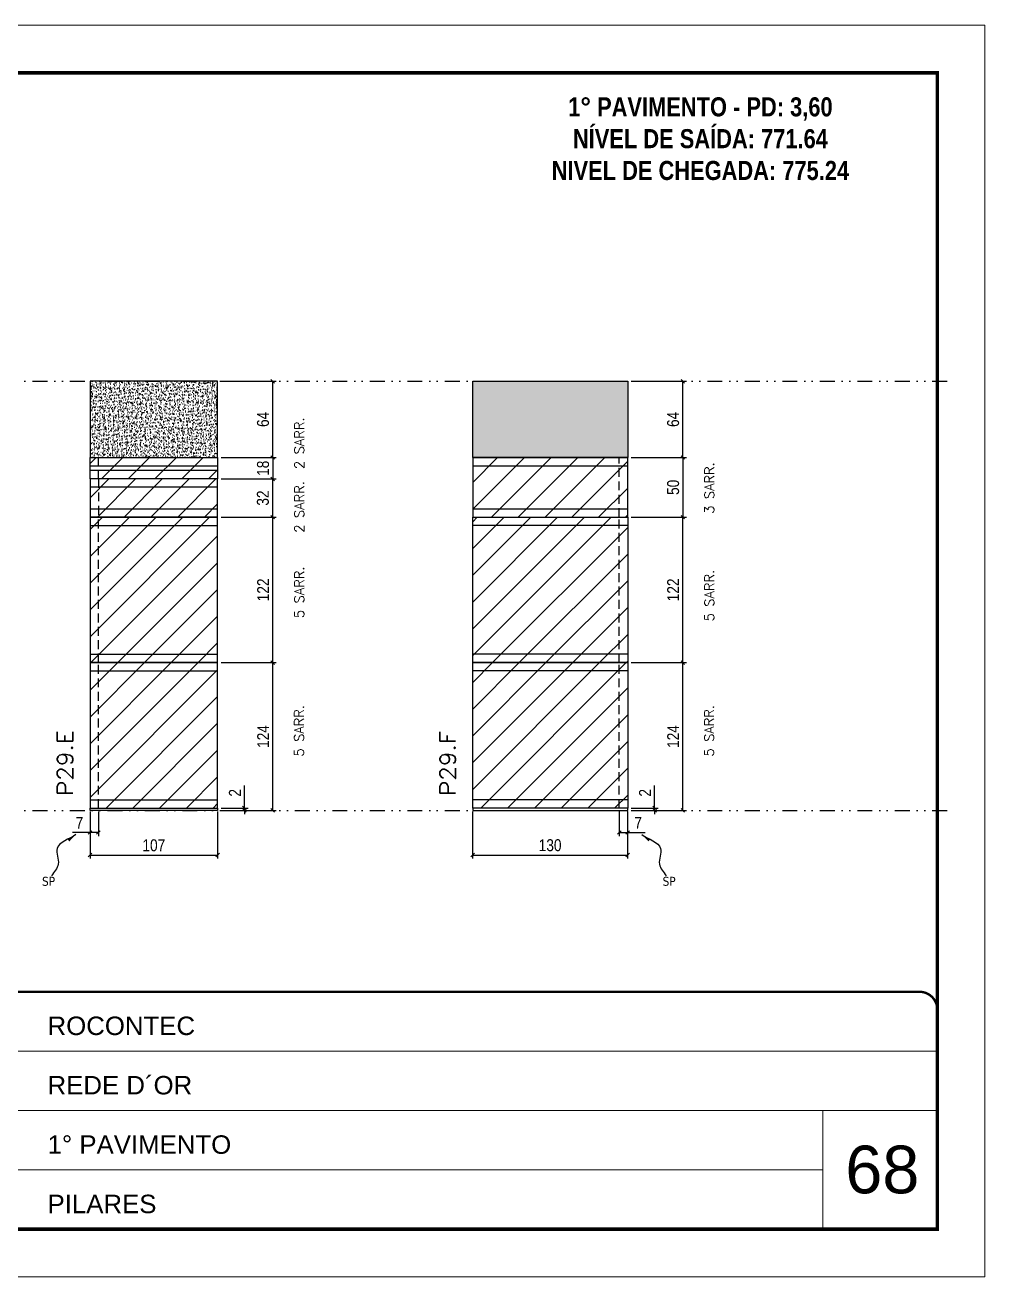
# Model space of a CAD drawing. Extents: x 2949 to 9203, y -16089 to 12527.
# Drawn here: x 8384 to 9189, y -6900 to -5850 of the extents above; entities that cross this region are included whole.
import ezdxf

# ---------------------------------------------------------------- set-up
doc = ezdxf.new("R2010")
doc.units = 0
for name, pattern in [('CONTINUO', [0]), ('DASHED', [0.75, 0.5, -0.25]), ('DIVIDE2', [0.625, 0.25, -0.125, 0, -0.125, 0, -0.125]), ('HIDDEN', [0.375, 0.25, -0.125])]:
    doc.linetypes.add(name, pattern=pattern)
for name, color, linetype, lineweight in [('CARIMBO', 255, 'Continuous', 9), ('Folhas', 255, 'Continuous', 9), ('Hachura', 251, 'Continuous', 9), ('SARRAFO DE PRESSAO', 251, 'DASHED', 9), ('Texto Seção', 7, 'Continuous', 15)]:
    doc.layers.add(name, color=color, linetype=linetype, lineweight=lineweight)
for name, color, linetype in [('COTA', 241, 'Continuous'), ('NOMENCLATURA', 7, 'Continuous'), ('Nível', 160, 'Continuous'), ('Painéis', 200, 'Continuous'), ('SARR_2.2x7', 40, 'Continuous'), ('Sarrafo de Pressão', 42, 'HIDDEN'), ('texto', 7, 'Continuous')]:
    doc.layers.add(name, color=color, linetype=linetype)
doc.styles.add('ARIAL', font='arial.ttf')
doc.styles.add('COTA TECNICA', font='techl___.ttf', dxfattribs={"height": 10})
doc.styles.add('COTA TECNICA-50', font='techl___.ttf', dxfattribs={"height": 10})
doc.styles.add('REGUA-120', font='ROMANS.shx', dxfattribs={"height": 15})
doc.styles.add('ROMANC', font='techb___.ttf', dxfattribs={"height": 2.5})
doc.styles.add('ROMANS', font='romans.shx')
doc.styles.get("Standard").update_dxf_attribs({"font": 'arial.ttf'})
doc.dimstyles.new('COTA PAINEL-50', dxfattribs={"dimtxt": 10, "dimasz": 3, "dimexe": 3, "dimexo": 3, "dimgap": 3, "dimtad": 1, "dimdec": 1, "dimzin": 12, "dimdsep": 46, "dimtxsty": 'COTA TECNICA-50', "dimblk1": 'OBLIQUE', "dimblk2": 'OBLIQUE', "dimsah": 1, "dimcen": 0.9, "dimclrd": 4, "dimclre": 4, "dimclrt": 240, "dimadec": 1, "dimazin": 3, "dimtfac": 1, "dimtdec": 1, "dimtmove": 0, "dimatfit": 3, "dimfxl": 1, "dimtolj": 1, "dimtzin": 12, "dimarcsym": 0})
doc.dimstyles.new('PAINEL', dxfattribs={"dimtxt": 10, "dimasz": 3, "dimexe": 3, "dimexo": 3, "dimgap": 3, "dimtad": 1, "dimdec": 1, "dimzin": 12, "dimdsep": 46, "dimtxsty": 'COTA TECNICA', "dimblk1": 'OBLIQUE', "dimblk2": 'OBLIQUE', "dimsah": 1, "dimcen": 0.9, "dimclrd": 4, "dimclre": 4, "dimclrt": 240, "dimadec": 1, "dimazin": 3, "dimtfac": 1, "dimtdec": 1, "dimtmove": 0, "dimatfit": 3, "dimfxl": 1, "dimtolj": 1, "dimtzin": 12, "dimarcsym": 0})
doc.dimstyles.get("Standard").update_dxf_attribs({"dimtxt": 0.18, "dimasz": 0.18, "dimexe": 0.18, "dimexo": 0.0625, "dimgap": 0.09, "dimtad": 0, "dimtih": 1, "dimtoh": 1, "dimdec": 4, "dimzin": 0, "dimdsep": 46, "dimtxsty": 'Standard', "dimcen": 0.09, "dimadec": 0, "dimazin": 0, "dimtfac": 1, "dimtdec": 4, "dimtofl": 0, "dimtmove": 0, "dimatfit": 3, "dimfxl": 1, "dimtolj": 1, "dimtzin": 0, "dimarcsym": 0})
pattern_1 = [(45, (-122901.967, -36496.372), (-11.2253202, 11.2253202), [])]
pattern_2 = [(45, (0, 1148.575), (-11.22532, 11.22532), [])]

# ---------------------------------------------------------------- blocks, each defined once
blk = doc.blocks.new('9999999999')
at = {"color": 30, "linetype": 'CONTINUO'}
for p, q in [((98564.6, 34379.6), (99584, 34379.6)), ((98564.6, 34329.8), (99488, 34329.8)), ((99584, 34329.8), (99488, 34329.8)), ((99488, 34329.8), (99488, 34230.2)), ((98564.6, 34280), (99488, 34280))]:
    blk.add_line(p, q, dxfattribs=at)
at = {"color": 30, "linetype": 'CONTINUO', "const_width": 2}
blk.add_lwpolyline([(99584, 34230.2), (99584, 34414.4, 0.414214), (99569, 34429.4), (98229, 34429.4, 0.414214), (98214, 34414.4), (98214, 34245.2, 0.414214), (98229, 34230.2), (99584, 34230.2)], format="xyb", dxfattribs=at)
at = {"layer": 'Folhas'}
blk.add_lwpolyline([(98139, 34190.2), (99624, 34190.2), (99624, 35240.2), (98139, 35240.2)], close=True, dxfattribs=at)
at = {"layer": 'Folhas', "color": 30, "const_width": 3}
blk.add_lwpolyline([(98214, 34230.2), (99584, 34230.2), (99584, 35200.2), (98214, 35200.2)], close=True, dxfattribs=at)
at = {"color": 7, "linetype": 'Continuous', "ltscale": 5, "style": 'ARIAL'}
for s, height, p in [('ROCONTEC', 15.48, (98837.7, 34393.1)), ('REDE D´OR', 15.48, (98837.7, 34343.3)), ('1° PAVIMENTO', 15.483, (98837.7, 34293.5)), ('PILARES', 15.48, (98837.7, 34243.7))]:
    blk.add_text(s, height=height, dxfattribs=at).set_placement(p)
blk = doc.blocks.new('_Oblique')
at = {"color": 0, "linetype": 'ByBlock', "lineweight": -2}
blk.add_line((-0.5, -0.5), (0.5, 0.5), dxfattribs=at)
blk = doc.blocks.new('*D2592')
at = {"layer": 'COTA', "color": 4, "lineweight": -2, "transparency": 16777216}
for p, q in [((8438.4, -6510.2), (8438.4, -6549.6)), ((8545.4, -6510.2), (8545.4, -6549.6)), ((8438.4, -6546.6), (8545.4, -6546.6))]:
    blk.add_line(p, q, dxfattribs=at)
at = {"layer": 'Defpoints', "color": 0, "transparency": 16777216}
for p in [(8438.4, -6507.2), (8545.4, -6507.2), (8545.4, -6546.6)]:
    blk.add_point(p, dxfattribs=at)
at = {"layer": 'COTA', "color": 4, "lineweight": -2, "transparency": 16777216, "xscale": 3, "yscale": 3, "zscale": 3, "rotation": 180}
blk.add_blockref('_Oblique', (8438.4, -6546.6), dxfattribs=at)
at = {"layer": 'COTA', "color": 4, "lineweight": -2, "transparency": 16777216, "xscale": 3, "yscale": 3, "zscale": 3}
blk.add_blockref('_Oblique', (8545.4, -6546.6), dxfattribs=at)
at = {"layer": 'COTA', "color": 240, "transparency": 16777216, "insert": (8491.9, -6538.5), "char_height": 10, "attachment_point": 5, "style": 'COTA TECNICA'}
blk.add_mtext('\\A1;107', dxfattribs=at)
blk = doc.blocks.new('*D2593')
at = {"layer": 'COTA', "color": 4, "lineweight": -2, "transparency": 16777216}
for p, q in [((8548.4, -6149.2), (8594.6, -6149.2)), ((8591.6, -6213.2), (8591.6, -6149.2)), ((8548.4, -6213.2), (8594.6, -6213.2))]:
    blk.add_line(p, q, dxfattribs=at)
at = {"layer": 'Defpoints', "color": 0, "transparency": 16777216}
for p in [(8545.4, -6149.2), (8591.6, -6149.2), (8545.4, -6213.2)]:
    blk.add_point(p, dxfattribs=at)
at = {"layer": 'COTA', "color": 4, "lineweight": -2, "transparency": 16777216, "xscale": 3, "yscale": 3, "zscale": 3}
for p, rotation in [((8591.6, -6149.2), 90), ((8591.6, -6213.2), 270)]:
    blk.add_blockref('_Oblique', p, dxfattribs=dict(at, rotation=rotation))
at = {"layer": 'COTA', "color": 240, "transparency": 16777216, "insert": (8583.5, -6181.2), "char_height": 10, "attachment_point": 5, "rotation": 90, "style": 'COTA TECNICA'}
blk.add_mtext('\\A1;64', dxfattribs=at)
blk = doc.blocks.new('*D2594')
at = {"layer": 'COTA', "color": 4, "lineweight": -2, "transparency": 16777216}
for p, q in [((8438.4, -6512.2), (8438.4, -6530.7)), ((8445.4, -6510.2), (8445.4, -6530.7)), ((8438.4, -6527.7), (8423.7, -6527.7)), ((8445.4, -6527.7), (8438.4, -6527.7))]:
    blk.add_line(p, q, dxfattribs=at)
at = {"layer": 'Defpoints', "color": 0, "transparency": 16777216}
for p in [(8438.4, -6509.2), (8445.4, -6507.2), (8438.4, -6527.7)]:
    blk.add_point(p, dxfattribs=at)
at = {"layer": 'COTA', "color": 4, "lineweight": -2, "transparency": 16777216, "xscale": 3, "yscale": 3, "zscale": 3, "rotation": 180}
blk.add_blockref('_Oblique', (8438.4, -6527.7), dxfattribs=at)
at = {"layer": 'COTA', "color": 4, "lineweight": -2, "transparency": 16777216, "xscale": 3, "yscale": 3, "zscale": 3}
blk.add_blockref('_Oblique', (8445.4, -6527.7), dxfattribs=at)
at = {"layer": 'COTA', "color": 240, "transparency": 16777216, "insert": (8429.5, -6519.6), "char_height": 10, "attachment_point": 5, "style": 'COTA TECNICA-50'}
blk.add_mtext('\\A1;7', dxfattribs=at)
blk = doc.blocks.new('*D2595')
at = {"layer": 'COTA', "color": 4, "lineweight": -2, "transparency": 16777216}
for p, q in [((8548.4, -6385.2), (8594.6, -6385.2)), ((8591.6, -6509.2), (8591.6, -6385.2)), ((8548.4, -6509.2), (8594.6, -6509.2))]:
    blk.add_line(p, q, dxfattribs=at)
at = {"layer": 'Defpoints', "color": 0, "transparency": 16777216}
for p in [(8545.4, -6385.2), (8591.6, -6385.2), (8545.4, -6509.2)]:
    blk.add_point(p, dxfattribs=at)
at = {"layer": 'COTA', "color": 4, "lineweight": -2, "transparency": 16777216, "xscale": 3, "yscale": 3, "zscale": 3}
for p, rotation in [((8591.6, -6385.2), 90), ((8591.6, -6509.2), 270)]:
    blk.add_blockref('_Oblique', p, dxfattribs=dict(at, rotation=rotation))
at = {"layer": 'COTA', "color": 240, "transparency": 16777216, "insert": (8583.6, -6447.2), "char_height": 10, "attachment_point": 5, "rotation": 90, "style": 'COTA TECNICA-50'}
blk.add_mtext('\\A1;124', dxfattribs=at)
blk = doc.blocks.new('*D2596')
at = {"layer": 'COTA', "color": 4, "lineweight": -2, "transparency": 16777216}
for p, q in [((8567.9, -6507.2), (8567.9, -6488.4)), ((8548.4, -6507.2), (8570.9, -6507.2)), ((8548.4, -6509.2), (8570.9, -6509.2)), ((8567.9, -6509.2), (8567.9, -6507.2)), ((8567.9, -6509.2), (8567.9, -6512.2))]:
    blk.add_line(p, q, dxfattribs=at)
at = {"layer": 'Defpoints', "color": 0, "transparency": 16777216}
for p in [(8545.4, -6507.2), (8545.4, -6509.2), (8567.9, -6509.2)]:
    blk.add_point(p, dxfattribs=at)
at = {"layer": 'COTA', "color": 4, "lineweight": -2, "transparency": 16777216, "xscale": 3, "yscale": 3, "zscale": 3}
for p, rotation in [((8567.9, -6507.2), 270), ((8567.9, -6509.2), 90)]:
    blk.add_blockref('_Oblique', p, dxfattribs=dict(at, rotation=rotation))
at = {"layer": 'COTA', "color": 240, "transparency": 16777216, "insert": (8559.9, -6494.4), "char_height": 10, "attachment_point": 5, "rotation": 90, "style": 'COTA TECNICA-50'}
blk.add_mtext('\\A1;2', dxfattribs=at)
blk = doc.blocks.new('*D2597')
at = {"layer": 'COTA', "color": 4, "linetype": 'ByBlock', "lineweight": -2, "transparency": 16777216}
for p, q in [((8548.4, -6263.2), (8594.6, -6263.2)), ((8591.6, -6385.2), (8591.6, -6263.2)), ((8548.4, -6385.2), (8594.6, -6385.2))]:
    blk.add_line(p, q, dxfattribs=at)
at = {"layer": 'Defpoints', "color": 0, "linetype": 'ByBlock', "transparency": 16777216}
for p in [(8545.4, -6263.2), (8591.6, -6263.2), (8545.4, -6385.2)]:
    blk.add_point(p, dxfattribs=at)
at = {"layer": 'COTA', "color": 4, "linetype": 'ByBlock', "lineweight": -2, "transparency": 16777216, "xscale": 3, "yscale": 3, "zscale": 3}
for p, rotation in [((8591.6, -6263.2), 90), ((8591.6, -6385.2), 270)]:
    blk.add_blockref('_Oblique', p, dxfattribs=dict(at, rotation=rotation))
at = {"layer": 'COTA', "color": 240, "linetype": 'ByBlock', "transparency": 16777216, "insert": (8583.6, -6324.2), "char_height": 10, "attachment_point": 5, "rotation": 90, "style": 'COTA TECNICA'}
blk.add_mtext('\\A1;122', dxfattribs=at)
blk = doc.blocks.new('*D2598')
at = {"layer": 'COTA', "color": 4, "lineweight": -2, "transparency": 16777216}
for p, q in [((8759.3, -6510.2), (8759.3, -6549.6)), ((8889.3, -6510.2), (8889.3, -6549.6)), ((8759.3, -6546.6), (8889.3, -6546.6))]:
    blk.add_line(p, q, dxfattribs=at)
at = {"layer": 'Defpoints', "color": 0, "transparency": 16777216}
for p in [(8759.3, -6507.2), (8889.3, -6507.2), (8889.3, -6546.6)]:
    blk.add_point(p, dxfattribs=at)
at = {"layer": 'COTA', "color": 4, "lineweight": -2, "transparency": 16777216, "xscale": 3, "yscale": 3, "zscale": 3, "rotation": 180}
blk.add_blockref('_Oblique', (8759.3, -6546.6), dxfattribs=at)
at = {"layer": 'COTA', "color": 4, "lineweight": -2, "transparency": 16777216, "xscale": 3, "yscale": 3, "zscale": 3}
blk.add_blockref('_Oblique', (8889.3, -6546.6), dxfattribs=at)
at = {"layer": 'COTA', "color": 240, "transparency": 16777216, "insert": (8824.3, -6538.4), "char_height": 10, "attachment_point": 5, "style": 'COTA TECNICA'}
blk.add_mtext('\\A1;130', dxfattribs=at)
blk = doc.blocks.new('*D2572')
at = {"layer": 'COTA', "color": 4, "lineweight": -2, "transparency": 16777216}
for p, q in [((8892.3, -6149.2), (8938.6, -6149.2)), ((8935.6, -6213.2), (8935.6, -6149.2)), ((8892.3, -6213.2), (8938.6, -6213.2))]:
    blk.add_line(p, q, dxfattribs=at)
at = {"layer": 'Defpoints', "color": 0, "transparency": 16777216}
for p in [(8889.3, -6149.2), (8935.6, -6149.2), (8889.3, -6213.2)]:
    blk.add_point(p, dxfattribs=at)
at = {"layer": 'COTA', "color": 4, "lineweight": -2, "transparency": 16777216, "xscale": 3, "yscale": 3, "zscale": 3}
for p, rotation in [((8935.6, -6149.2), 90), ((8935.6, -6213.2), 270)]:
    blk.add_blockref('_Oblique', p, dxfattribs=dict(at, rotation=rotation))
at = {"layer": 'COTA', "color": 240, "transparency": 16777216, "insert": (8927.5, -6181.2), "char_height": 10, "attachment_point": 5, "rotation": 90, "style": 'COTA TECNICA'}
blk.add_mtext('\\A1;64', dxfattribs=at)
blk = doc.blocks.new('*D2573')
at = {"layer": 'COTA', "color": 4, "lineweight": -2, "transparency": 16777216}
for p, q in [((8882.3, -6510.2), (8882.3, -6530.7)), ((8889.3, -6512.2), (8889.3, -6530.7)), ((8882.3, -6527.7), (8889.3, -6527.7)), ((8889.3, -6527.7), (8904.1, -6527.7))]:
    blk.add_line(p, q, dxfattribs=at)
at = {"layer": 'Defpoints', "color": 0, "transparency": 16777216}
for p in [(8882.3, -6507.2), (8889.3, -6509.2), (8889.3, -6527.7)]:
    blk.add_point(p, dxfattribs=at)
at = {"layer": 'COTA', "color": 4, "lineweight": -2, "transparency": 16777216, "xscale": 3, "yscale": 3, "zscale": 3, "rotation": 180}
blk.add_blockref('_Oblique', (8882.3, -6527.7), dxfattribs=at)
at = {"layer": 'COTA', "color": 4, "lineweight": -2, "transparency": 16777216, "xscale": 3, "yscale": 3, "zscale": 3}
blk.add_blockref('_Oblique', (8889.3, -6527.7), dxfattribs=at)
at = {"layer": 'COTA', "color": 240, "transparency": 16777216, "insert": (8898.2, -6519.6), "char_height": 10, "attachment_point": 5, "style": 'COTA TECNICA-50'}
blk.add_mtext('\\A1;7', dxfattribs=at)
blk = doc.blocks.new('*D2574')
at = {"layer": 'COTA', "color": 4, "lineweight": -2, "transparency": 16777216}
for p, q in [((8892.3, -6385.2), (8938.6, -6385.2)), ((8935.6, -6509.2), (8935.6, -6385.2)), ((8892.3, -6509.2), (8938.6, -6509.2))]:
    blk.add_line(p, q, dxfattribs=at)
at = {"layer": 'Defpoints', "color": 0, "transparency": 16777216}
for p in [(8889.3, -6385.2), (8935.6, -6385.2), (8889.3, -6509.2)]:
    blk.add_point(p, dxfattribs=at)
at = {"layer": 'COTA', "color": 4, "lineweight": -2, "transparency": 16777216, "xscale": 3, "yscale": 3, "zscale": 3}
for p, rotation in [((8935.6, -6385.2), 90), ((8935.6, -6509.2), 270)]:
    blk.add_blockref('_Oblique', p, dxfattribs=dict(at, rotation=rotation))
at = {"layer": 'COTA', "color": 240, "transparency": 16777216, "insert": (8927.5, -6447.2), "char_height": 10, "attachment_point": 5, "rotation": 90, "style": 'COTA TECNICA-50'}
blk.add_mtext('\\A1;124', dxfattribs=at)
blk = doc.blocks.new('*D2575')
at = {"layer": 'COTA', "color": 4, "lineweight": -2, "transparency": 16777216}
for p, q in [((8911.9, -6507.2), (8911.9, -6488.4)), ((8892.3, -6507.2), (8914.9, -6507.2)), ((8892.3, -6509.2), (8914.9, -6509.2)), ((8911.9, -6509.2), (8911.9, -6507.2)), ((8911.9, -6509.2), (8911.9, -6512.2))]:
    blk.add_line(p, q, dxfattribs=at)
at = {"layer": 'Defpoints', "color": 0, "transparency": 16777216}
for p in [(8889.3, -6507.2), (8889.3, -6509.2), (8911.9, -6509.2)]:
    blk.add_point(p, dxfattribs=at)
at = {"layer": 'COTA', "color": 4, "lineweight": -2, "transparency": 16777216, "xscale": 3, "yscale": 3, "zscale": 3}
for p, rotation in [((8911.9, -6507.2), 270), ((8911.9, -6509.2), 90)]:
    blk.add_blockref('_Oblique', p, dxfattribs=dict(at, rotation=rotation))
at = {"layer": 'COTA', "color": 240, "transparency": 16777216, "insert": (8903.9, -6494.4), "char_height": 10, "attachment_point": 5, "rotation": 90, "style": 'COTA TECNICA-50'}
blk.add_mtext('\\A1;2', dxfattribs=at)
blk = doc.blocks.new('*D2576')
at = {"layer": 'COTA', "color": 4, "linetype": 'ByBlock', "lineweight": -2, "transparency": 16777216}
for p, q in [((8892.3, -6263.2), (8938.6, -6263.2)), ((8935.6, -6385.2), (8935.6, -6263.2)), ((8892.3, -6385.2), (8938.6, -6385.2))]:
    blk.add_line(p, q, dxfattribs=at)
at = {"layer": 'Defpoints', "color": 0, "linetype": 'ByBlock', "transparency": 16777216}
for p in [(8889.3, -6263.2), (8935.6, -6263.2), (8889.3, -6385.2)]:
    blk.add_point(p, dxfattribs=at)
at = {"layer": 'COTA', "color": 4, "linetype": 'ByBlock', "lineweight": -2, "transparency": 16777216, "xscale": 3, "yscale": 3, "zscale": 3}
for p, rotation in [((8935.6, -6263.2), 90), ((8935.6, -6385.2), 270)]:
    blk.add_blockref('_Oblique', p, dxfattribs=dict(at, rotation=rotation))
at = {"layer": 'COTA', "color": 240, "linetype": 'ByBlock', "transparency": 16777216, "insert": (8927.5, -6324.2), "char_height": 10, "attachment_point": 5, "rotation": 90, "style": 'COTA TECNICA'}
blk.add_mtext('\\A1;122', dxfattribs=at)
blk = doc.blocks.new('*D2584')
at = {"layer": 'COTA', "color": 4, "linetype": 'ByBlock', "lineweight": -2, "transparency": 16777216}
for p, q in [((8548.4, -6231.2), (8594.6, -6231.2)), ((8591.6, -6263.2), (8591.6, -6231.2)), ((8548.4, -6263.2), (8594.6, -6263.2))]:
    blk.add_line(p, q, dxfattribs=at)
at = {"layer": 'Defpoints', "color": 0, "linetype": 'ByBlock', "transparency": 16777216}
for p in [(8545.4, -6231.2), (8591.6, -6231.2), (8545.4, -6263.2)]:
    blk.add_point(p, dxfattribs=at)
at = {"layer": 'COTA', "color": 4, "linetype": 'ByBlock', "lineweight": -2, "transparency": 16777216, "xscale": 3, "yscale": 3, "zscale": 3}
for p, rotation in [((8591.6, -6231.2), 90), ((8591.6, -6263.2), 270)]:
    blk.add_blockref('_Oblique', p, dxfattribs=dict(at, rotation=rotation))
at = {"layer": 'COTA', "color": 240, "linetype": 'ByBlock', "transparency": 16777216, "insert": (8583.4, -6247.2), "char_height": 10, "attachment_point": 5, "rotation": 90, "style": 'COTA TECNICA'}
blk.add_mtext('\\A1;32', dxfattribs=at)
blk = doc.blocks.new('*D2610')
at = {"layer": 'COTA', "color": 4, "lineweight": -2, "transparency": 16777216}
for p, q in [((8548.4, -6213.2), (8594.6, -6213.2)), ((8591.6, -6213.2), (8591.6, -6231.2)), ((8548.4, -6231.2), (8594.6, -6231.2))]:
    blk.add_line(p, q, dxfattribs=at)
at = {"layer": 'Defpoints', "color": 0, "transparency": 16777216}
for p in [(8545.4, -6213.2), (8545.4, -6231.2), (8591.6, -6231.2)]:
    blk.add_point(p, dxfattribs=at)
at = {"layer": 'COTA', "color": 4, "lineweight": -2, "transparency": 16777216, "xscale": 3, "yscale": 3, "zscale": 3}
for p, rotation in [((8591.6, -6213.2), 90), ((8591.6, -6231.2), 270)]:
    blk.add_blockref('_Oblique', p, dxfattribs=dict(at, rotation=rotation))
at = {"layer": 'COTA', "color": 240, "transparency": 16777216, "insert": (8583.5, -6222.2), "char_height": 10, "attachment_point": 5, "rotation": 90, "style": 'COTA TECNICA'}
blk.add_mtext('\\A1;18', dxfattribs=at)
blk = doc.blocks.new('*D2611')
at = {"layer": 'COTA', "color": 4, "lineweight": -2, "transparency": 16777216}
for p, q in [((8892.3, -6213.2), (8938.6, -6213.2)), ((8935.6, -6213.2), (8935.6, -6263.2)), ((8892.3, -6263.2), (8938.6, -6263.2))]:
    blk.add_line(p, q, dxfattribs=at)
at = {"layer": 'Defpoints', "color": 0, "transparency": 16777216}
for p in [(8889.3, -6213.2), (8889.3, -6263.2), (8935.6, -6263.2)]:
    blk.add_point(p, dxfattribs=at)
at = {"layer": 'COTA', "color": 4, "lineweight": -2, "transparency": 16777216, "xscale": 3, "yscale": 3, "zscale": 3}
for p, rotation in [((8935.6, -6213.2), 90), ((8935.6, -6263.2), 270)]:
    blk.add_blockref('_Oblique', p, dxfattribs=dict(at, rotation=rotation))
at = {"layer": 'COTA', "color": 240, "transparency": 16777216, "insert": (8927.5, -6238.2), "char_height": 10, "attachment_point": 5, "rotation": 90, "style": 'COTA TECNICA'}
blk.add_mtext('\\A1;50', dxfattribs=at)

msp = doc.modelspace()

# ---------------------------------------------------------------- hatches: boundary and pattern name
at = {"layer": 'COTA', "linetype": 'ByBlock'}
h = msp.add_hatch(dxfattribs=at)
h.set_pattern_fill('AR-CONC', color=256, scale=0.03)
h.set_pattern_definition([(50, (-122973.3956, -35326.5967), (5.46554007, -0.47817257), [0.5715, -6.2865]), (355, (-122973.3956, -35326.5967), (-1.05730264, 5.73170536), [0.4572, -5.02921753]), (100.4514447, (-122972.94, -35326.6366), (4.40823741, 5.25353256), [0.48570026, -5.34270734]), (46.1842, (-122973.3956, -35325.073), (8.13237123, -1.26126984), [0.85725, -9.42975]), (96.6355576, (-122972.718, -35325.178), (7.122124, 7.42278374), [0.7285507, -8.01406824]), (351.184151, (-122973.3956, -35325.073), (7.122124, 7.42278374), [0.685799, -7.54379196]), (21, (-122972.6336, -35325.4537), (4.54843174, -3.06795595), [0.5715, -6.2865]), (326, (-122972.6336, -35325.4537), (1.85406085, 5.52563898), [0.4572, -5.0292]), (71.451445, (-122972.2545, -35325.7094), (6.40249258, 2.45768307), [0.48570026, -5.34269813]), (37.5, (-122973.3956, -35326.5967), (0.092658098, 2.536651166), [0, -4.96824, 0, -5.1054, 0, -5.04825]), (7.5, (-122973.3956, -35326.5967), (2.004589875, 3.005417245), [0, -2.91084, 0, -4.85394, 0, -1.92405]), (327.5, (-122975.0948, -35326.5967), (4.067717855, -0.17186232), [0, -1.905, 0, -5.9436, 0, -7.8867]), (317.5, (-122975.8568, -35326.5967), (4.44387544, 0.76279473), [0, -2.4765, 0, -3.94716, 0, -5.6007])])
h.paths.add_polyline_path([(8438.39, -6213.18), (8545.39, -6213.18), (8545.39, -6149.18), (8438.39, -6149.18)])
h = msp.add_hatch(dxfattribs=at)
h.set_pattern_fill('AR-CONC', color=256, scale=0.03)
h.set_pattern_definition([(50, (-122901.9665, -36477.372), (5.46554007, -0.47817257), [0.5715, -6.2865]), (355, (-122901.9665, -36477.372), (-1.05730264, 5.73170536), [0.4572, -5.02921753]), (100.4514447, (-122901.511, -36477.4117), (4.40823741, 5.25353256), [0.48570026, -5.34270734]), (46.1842, (-122901.9665, -36475.848), (8.13237123, -1.26126984), [0.85725, -9.42975]), (96.6355576, (-122901.289, -36475.953), (7.122124, 7.42278374), [0.7285507, -8.01406824]), (351.184151, (-122901.9665, -36475.848), (7.122124, 7.42278374), [0.685799, -7.54379196]), (21, (-122901.2045, -36476.229), (4.54843174, -3.06795595), [0.5715, -6.2865]), (326, (-122901.2045, -36476.229), (1.85406085, 5.52563898), [0.4572, -5.0292]), (71.451445, (-122900.8255, -36476.4845), (6.40249258, 2.45768307), [0.48570026, -5.34269813]), (37.5, (-122901.9665, -36477.3718), (0.092658098, 2.536651166), [0, -4.96824, 0, -5.1054, 0, -5.04825]), (7.5, (-122901.9665, -36477.3718), (2.004589875, 3.005417245), [0, -2.91084, 0, -4.85394, 0, -1.92405]), (327.5, (-122903.6658, -36477.3718), (4.067717855, -0.17186232), [0, -1.905, 0, -5.9436, 0, -7.8867]), (317.5, (-122904.4278, -36477.3718), (4.44387544, 0.76279473), [0, -2.4765, 0, -3.94716, 0, -5.6007])])
h.paths.add_polyline_path([(8889.34, -6149.18), (8781.34, -6149.18), (8759.34, -6149.18), (8759.34, -6213.18), (8889.34, -6213.18)])
h.paths.add_polyline_path([(8781.34, -6149.18), (8759.34, -6149.18)], flags=16)
at = {"layer": 'Hachura'}
h = msp.add_hatch(dxfattribs=at)
h.set_pattern_fill('ANSI31', color=256, scale=5)
h.set_pattern_definition(pattern_2)
h.paths.add_polyline_path([(8545.39, -6231.18), (8545.39, -6213.18), (8438.39, -6213.18), (8438.39, -6231.18)])
h = msp.add_hatch(dxfattribs=at)
h.set_pattern_fill('ANSI31', color=256, scale=5)
h.set_pattern_definition(pattern_2)
h.paths.add_polyline_path([(8759.34, -6213.18), (8759.34, -6263.18), (8889.34, -6263.18), (8889.34, -6213.18)])
at = {"layer": 'Hachura', "linetype": 'ByBlock'}
h = msp.add_hatch(dxfattribs=at)
h.set_pattern_fill('ANSI31', color=256, scale=5)
h.set_pattern_definition([(45, (-122901.967, -36559.372), (-11.2253202, 11.2253202), [])])
h.paths.add_polyline_path([(8438.39, -6231.18), (8438.39, -6263.18), (8545.39, -6263.18), (8545.39, -6231.18)])
h = msp.add_hatch(dxfattribs=at)
h.set_pattern_fill('ANSI31', color=256, scale=5)
h.set_pattern_definition(pattern_1)
h.paths.add_polyline_path([(8438.39, -6385.18), (8545.39, -6385.18), (8545.39, -6263.18), (8438.39, -6263.18)])
h = msp.add_hatch(dxfattribs=at)
h.set_pattern_fill('ANSI31', color=256, scale=5)
h.set_pattern_definition(pattern_1)
h.paths.add_polyline_path([(8889.34, -6263.18), (8759.34, -6263.18), (8759.34, -6385.18), (8889.34, -6385.18)])
h = msp.add_hatch(dxfattribs=at)
h.set_pattern_fill('ANSI31', color=256, scale=5)
h.set_pattern_definition(pattern_1)
h.paths.add_polyline_path([(8545.39, -6385.18), (8438.39, -6385.18), (8438.39, -6507.18), (8545.39, -6507.18)])
h = msp.add_hatch(dxfattribs=at)
h.set_pattern_fill('ANSI31', color=256, scale=5)
h.set_pattern_definition(pattern_1)
h.paths.add_polyline_path([(8889.34, -6385.18), (8759.34, -6385.18), (8759.34, -6507.18), (8889.34, -6507.18)])

# ---------------------------------------------------------------- linework, layer by layer
at = {"layer": 'COTA', "linetype": 'ByBlock'}
msp.add_line((8759.34, -6213.18), (8759.34, -6149.18), dxfattribs=at)
msp.add_lwpolyline([(8438.39, -6213.18), (8545.39, -6213.18), (8545.39, -6149.18), (8438.39, -6149.18)], close=True, dxfattribs=at)
msp.add_lwpolyline([(8759.58, -6149.18), (8889.34, -6149.18), (8889.34, -6213.18), (8759.34, -6213.18)], dxfattribs=at)
at = {"layer": 'Nível', "color": 4, "linetype": 'DIVIDE2', "ltscale": 50}
for p, q in [((7792.53, -6149.18), (9162.53, -6149.18)), ((7792.53, -6509.18), (9162.53, -6509.18))]:
    msp.add_line(p, q, dxfattribs=at)
at = {"layer": 'Painéis'}
for p, q in [((8438.39, -6213.18), (8545.39, -6213.18)), ((8438.39, -6231.18), (8438.39, -6213.18)), ((8545.39, -6213.18), (8545.39, -6231.18)), ((8759.34, -6213.18), (8759.34, -6263.18)), ((8759.34, -6213.18), (8889.34, -6213.18)), ((8889.34, -6263.18), (8889.34, -6213.18)), ((8545.39, -6231.18), (8438.39, -6231.18)), ((8545.39, -6263.18), (8438.39, -6263.18)), ((8438.39, -6263.18), (8438.39, -6385.18)), ((8545.39, -6385.18), (8545.39, -6263.18)), ((8759.34, -6385.18), (8759.34, -6263.18)), ((8759.34, -6263.18), (8889.34, -6263.18)), ((8889.34, -6263.18), (8889.34, -6385.18)), ((8438.39, -6385.18), (8545.39, -6385.18)), ((8889.34, -6385.18), (8759.34, -6385.18))]:
    msp.add_line(p, q, dxfattribs=at)
at = {"layer": 'Painéis', "linetype": 'ByBlock'}
for p, q in [((8545.39, -6231.18), (8438.39, -6231.18)), ((8438.39, -6231.18), (8438.39, -6263.18)), ((8545.39, -6263.18), (8545.39, -6231.18)), ((8438.39, -6263.18), (8545.39, -6263.18))]:
    msp.add_line(p, q, dxfattribs=at)
at = {"layer": 'Painéis'}
for points in [[(8438.39, -6507.18), (8545.39, -6507.18), (8545.39, -6385.18), (8438.39, -6385.18)], [(8889.34, -6507.18), (8759.34, -6507.18), (8759.34, -6385.18), (8889.34, -6385.18)], [(8438.39, -6507.18), (8545.39, -6507.18), (8545.39, -6509.18), (8438.39, -6509.18)], [(8889.34, -6507.18), (8759.34, -6507.18), (8759.34, -6509.18), (8889.34, -6509.18)]]:
    msp.add_lwpolyline(points, close=True, dxfattribs=at)
at = {"layer": 'SARR_2.2x7'}
for p, q in [((8438.39, -6220.18), (8545.39, -6220.18)), ((8545.39, -6224.18), (8438.39, -6224.18)), ((8759.34, -6220.18), (8889.34, -6220.18)), ((8545.39, -6238.18), (8438.39, -6238.18)), ((8438.39, -6256.18), (8545.39, -6256.18)), ((8759.34, -6256.18), (8889.34, -6256.18)), ((8438.39, -6270.18), (8545.39, -6270.18)), ((8889.34, -6270.18), (8759.34, -6270.18)), ((8438.39, -6378.18), (8545.39, -6378.18)), ((8889.34, -6378.18), (8759.34, -6378.18)), ((8438.39, -6392.18), (8545.39, -6392.18)), ((8889.34, -6392.18), (8759.34, -6392.18)), ((8438.39, -6500.18), (8545.39, -6500.18)), ((8889.34, -6500.18), (8759.34, -6500.18))]:
    msp.add_line(p, q, dxfattribs=at)
at = {"layer": 'Sarrafo de Pressão', "ltscale": 30}
for p, q in [((8445.39, -6231.18), (8445.39, -6213.18)), ((8882.34, -6213.18), (8882.34, -6213.18)), ((8882.34, -6263.18), (8882.34, -6213.18)), ((8445.39, -6231.18), (8445.39, -6263.18)), ((8445.39, -6385.18), (8445.39, -6263.18)), ((8882.34, -6385.18), (8882.34, -6263.18)), ((8445.39, -6507.18), (8445.39, -6385.18)), ((8882.34, -6507.18), (8882.34, -6385.18))]:
    msp.add_line(p, q, dxfattribs=at)

# ---------------------------------------------------------------- block references
at = {"layer": 'SARRAFO DE PRESSAO', "color": 6, "linetype": 'ByBlock'}
msp.add_blockref('9999999999', (-90434.94, -41090.67), dxfattribs=at)

# ---------------------------------------------------------------- texts
at = {"layer": 'CARIMBO', "style": 'ARIAL'}
msp.add_text('68', height=40, dxfattribs=at).set_placement((9071.89, -6830.32))
at = {"layer": 'NOMENCLATURA', "color": 2, "insert": (8950.36, -5884.41), "char_height": 16, "attachment_point": 2, "style": 'ROMANC'}
msp.add_mtext_dynamic_manual_height_columns('\\P1° PAVIMENTO - PD: 3,60\\PNÍVEL DE SAÍDA: 771.64\\PNIVEL DE CHEGADA: 775.24', width=300.2766, gutter_width=1, heights=[0], dxfattribs=at)
at = {"layer": 'texto', "color": 0, "char_height": 7.5, "attachment_point": 5}
for insert in [(8403.61, -6568.68), (8924.12, -6568.68)]:
    msp.add_mtext('{\\fTahoma|b0|i0|c0|p34;\\C4;SP}', dxfattribs=dict(at, insert=insert))
at = {"layer": 'Texto Seção', "linetype": 'Continuous', "style": 'ROMANS'}
for s, p in [('2 SARR.', (8617.89, -6222.81)), ('3 SARR.', (8961.85, -6260.41)), ('2 SARR.', (8617.89, -6276.23)), ('5 SARR.', (8617.89, -6347.85)), ('5 SARR.', (8961.85, -6350.61)), ('5 SARR.', (8617.69, -6464.02)), ('5 SARR.', (8961.65, -6464.02))]:
    msp.add_text(s, height=8, rotation=90, dxfattribs=at).set_placement(p)
at = {"layer": 'Texto Seção', "style": 'REGUA-120', "width": 1.1}
for s, p in [('P29.E', (8423.92, -6497.12)), ('P29.F', (8744.88, -6497.12))]:
    msp.add_text(s, height=13, rotation=90, dxfattribs=at).set_placement(p)

# ---------------------------------------------------------------- dimensions: what is measured, and where the dimension line sits
at = {"layer": 'COTA'}
for base, p1, p2, picture, middle in [((8591.62, -6149.18), (8545.39, -6213.18), (8545.39, -6149.18), '*D2593', (8591.62, -6181.18)), ((8935.58, -6149.18), (8889.34, -6213.18), (8889.34, -6149.18), '*D2572', (8935.58, -6181.18))]:
    dim = msp.add_linear_dim(base=base, p1=p1, p2=p2, angle=90, dimstyle='PAINEL', override={"dimarcsym": 2}, dxfattribs=at)
    dim.commit()
    dim.dimension.update_dxf_attribs({"geometry": picture, "text_midpoint": middle, "dimtype": 160})
for base, p1, p2, angle, dimstyle, picture, middle in [((8591.62, -6231.18), (8545.39, -6213.18), (8545.39, -6231.18), 90, 'PAINEL', '*D2610', (8583.53, -6222.18)), ((8935.58, -6263.18), (8889.34, -6213.18), (8889.34, -6263.18), 90, 'PAINEL', '*D2611', (8927.47, -6238.18)), ((8591.62, -6385.18), (8545.39, -6509.18), (8545.39, -6385.18), 90, 'COTA PAINEL-50', '*D2595', (8583.55, -6447.18)), ((8935.58, -6385.18), (8889.34, -6509.18), (8889.34, -6385.18), 90, 'COTA PAINEL-50', '*D2574', (8927.51, -6447.18)), ((8438.39, -6527.69), (8445.39, -6507.18), (8438.39, -6509.18), 180, 'COTA PAINEL-50', '*D2594', (8429.52, -6519.62))]:
    dim = msp.add_linear_dim(base=base, p1=p1, p2=p2, angle=angle, dimstyle=dimstyle, dxfattribs=at)
    dim.commit()
    dim.dimension.update_dxf_attribs({"geometry": picture, "text_midpoint": middle})
at = {"layer": 'COTA', "linetype": 'ByBlock'}
for base, p1, p2, picture, middle in [((8591.62, -6231.18), (8545.39, -6263.18), (8545.39, -6231.18), '*D2584', (8583.41, -6247.18)), ((8591.62, -6263.18), (8545.39, -6385.18), (8545.39, -6263.18), '*D2597', (8583.57, -6324.18)), ((8935.58, -6263.18), (8889.34, -6385.18), (8889.34, -6263.18), '*D2576', (8927.53, -6324.18))]:
    dim = msp.add_linear_dim(base=base, p1=p1, p2=p2, angle=90, dimstyle='PAINEL', dxfattribs=at)
    dim.commit()
    dim.dimension.update_dxf_attribs({"geometry": picture, "text_midpoint": middle})
at = {"layer": 'COTA'}
for base, p1, p2, picture, middle in [((8567.91, -6509.18), (8545.39, -6507.18), (8545.39, -6509.18), '*D2596', (8567.91, -6494.44)), ((8911.87, -6509.18), (8889.34, -6507.18), (8889.34, -6509.18), '*D2575', (8911.87, -6494.44))]:
    dim = msp.add_linear_dim(base=base, p1=p1, p2=p2, angle=90, dimstyle='COTA PAINEL-50', dxfattribs=at)
    dim.commit()
    dim.dimension.update_dxf_attribs({"geometry": picture, "text_midpoint": middle, "dimtype": 160})
for base, p1, p2, picture, middle in [((8545.39, -6546.64), (8438.39, -6507.18), (8545.39, -6507.18), '*D2592', (8491.89, -6538.53)), ((8889.34, -6546.64), (8759.34, -6507.18), (8889.34, -6507.18), '*D2598', (8824.34, -6538.42))]:
    dim = msp.add_linear_dim(base=base, p1=p1, p2=p2, dimstyle='PAINEL', override={"dimarcsym": 2}, dxfattribs=at)
    dim.commit()
    dim.dimension.update_dxf_attribs({"geometry": picture, "text_midpoint": middle})
dim = msp.add_linear_dim(base=(8889.34, -6527.69), p1=(8882.34, -6507.18), p2=(8889.34, -6509.18), dimstyle='COTA PAINEL-50', dxfattribs=at)
dim.commit()
dim.dimension.update_dxf_attribs({"geometry": '*D2573', "text_midpoint": (8898.21, -6519.62)})

# ---------------------------------------------------------------- leaders
at = {"layer": 'COTA', "path_type": 1}
for points in [[(8426.56, -6529.36), (8410.77, -6541.2), (8411.7, -6554.21), (8406.14, -6563.99)], [(8901.17, -6529.36), (8916.96, -6541.2), (8916.03, -6554.21), (8921.59, -6563.99)]]:
    msp.add_leader(points, dimstyle='Standard', override={"dimasz": 8}, dxfattribs=at)

doc.saveas('drawing.dxf')
